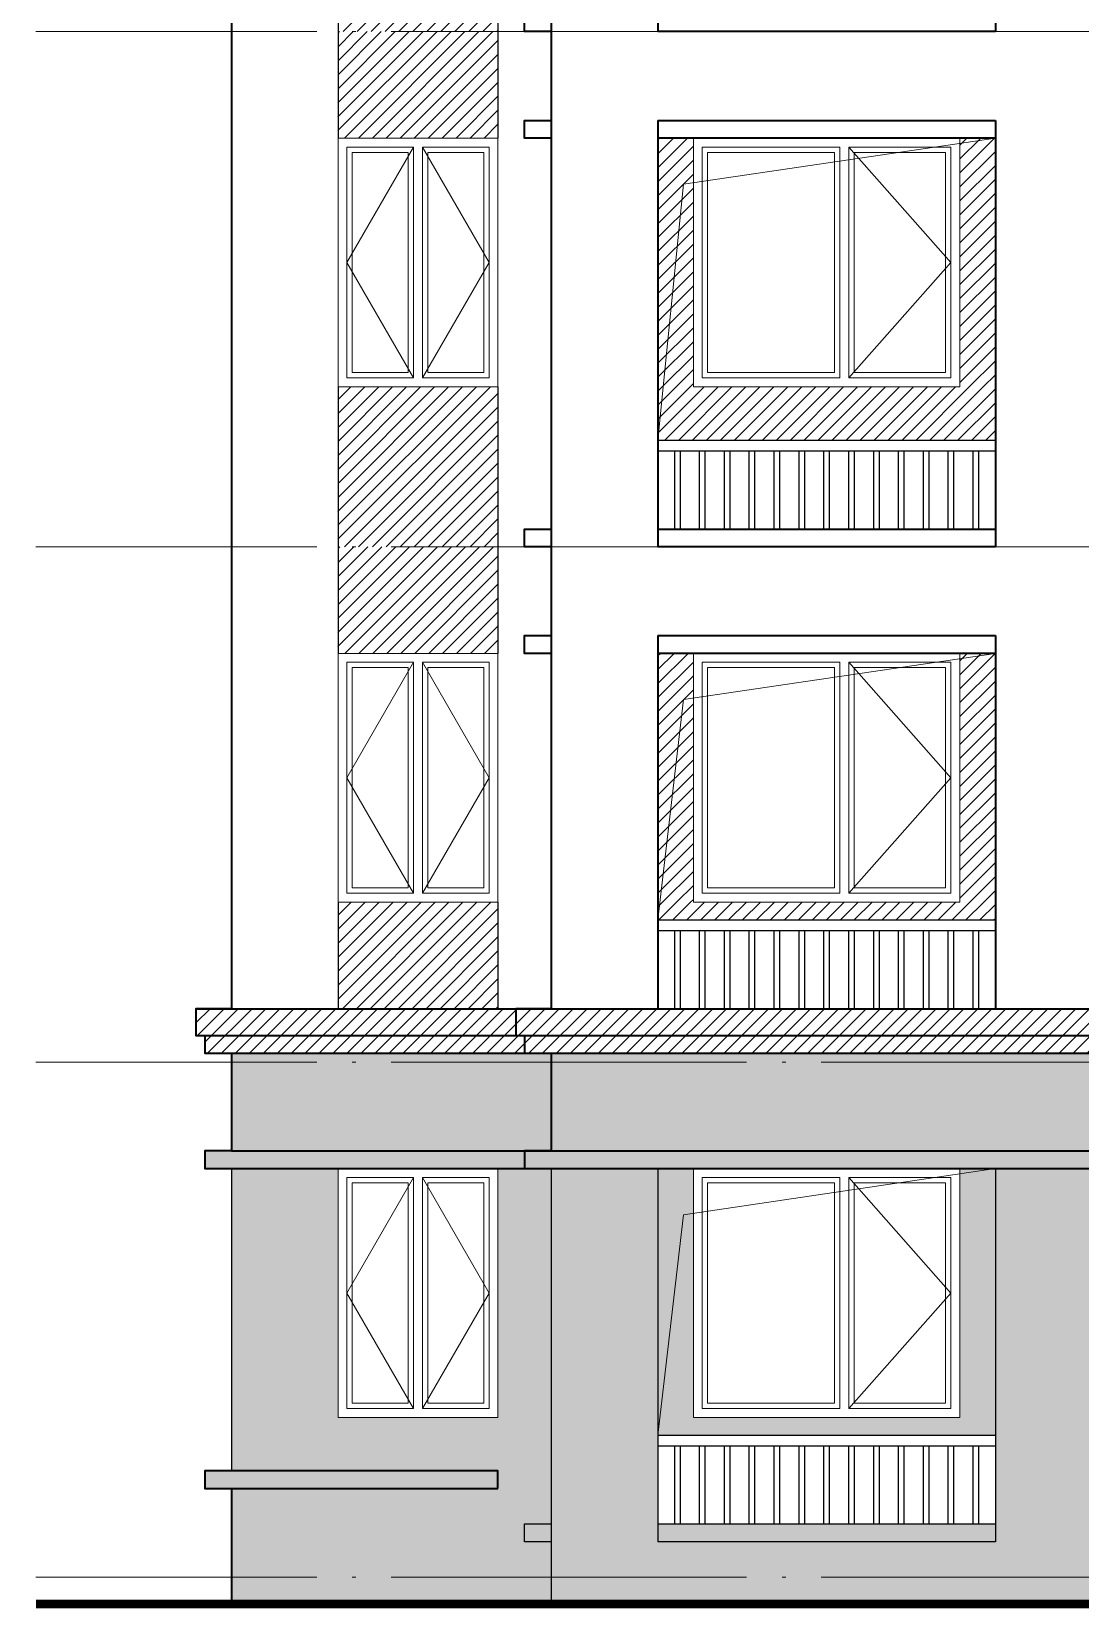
# Model space of a CAD drawing. Extents: x -518115 to 1124316, y -209821 to 1628073.
# Drawn here: x 826692 to 832595, y 37365 to 46240 of the extents above; entities that cross this region are included whole.
import ezdxf

# ---------------------------------------------------------------- set-up
doc = ezdxf.new("R2010")
doc.units = 0
doc.header["$LTSCALE"] = 1000
doc.header["$MEASUREMENT"] = 0
doc.linetypes.add('DOTE', pattern=[2.42, 2, -0.2, 0.02, -0.2])
for name, color, linetype in [('3-剖面填充（细）', 250, 'Continuous'), ('5-平立面看线1', 45, 'Continuous'), ('Stair-栏杆', 142, 'Continuous'), ('看线', 251, 'Continuous')]:
    doc.layers.add(name, color=color, linetype=linetype)
for name, color, linetype, lineweight in [('DOTE', 19, 'DOTE', 9), ('WINDOW', 144, 'Continuous', 15), ('立面-中轮廓线', 213, 'Continuous', 35), ('立面-普通轮廓', 7, 'Continuous', 18), ('立面-洞口示意', 152, 'Continuous', 13), ('立面-窗开启线', 250, 'Continuous', 13)]:
    doc.layers.add(name, color=color, linetype=linetype, lineweight=lineweight)
pattern_1 = [(45, (6e-11, -2900), (-39.2886205, 39.2886205), [])]
pattern_2 = [(45, (315132.16, 8064.28), (-39.2886205, 39.2886205), [])]

# ---------------------------------------------------------------- blocks, each defined once
blk = doc.blocks.new('A$C318717E3')
at = {"layer": 'WINDOW'}
for points in [[(50, 1350), (425, 1350), (425, 50), (50, 50)], [(850, 1350), (475, 1350), (475, 50), (850, 50)]]:
    blk.add_lwpolyline(points, close=True, dxfattribs=at)
at = {"layer": 'WINDOW', "color": 250}
for points in [[(80, 1320), (395, 1320), (395, 80), (80, 80)], [(820, 1320), (505, 1320), (505, 80), (820, 80)]]:
    blk.add_lwpolyline(points, close=True, dxfattribs=at)
at = {"layer": '立面-普通轮廓'}
blk.add_lwpolyline([(0, 1400), (900, 1400), (900, 0), (0, 0)], close=True, dxfattribs=at)
at = {"layer": '立面-窗开启线', "color": 251, "ltscale": 0.5, "true_color": 0x636466}
for points in [[(425, 1350), (50, 700), (425, 50)], [(475, 1350), (850, 700), (475, 50)]]:
    blk.add_lwpolyline(points, dxfattribs=at)
blk = doc.blocks.new('A$C4731409C')
at = {"layer": 'WINDOW'}
for points in [[(-1450, 1350), (-675, 1350), (-675, 50), (-1450, 50)], [(-50, 1350), (-625, 1350), (-625, 50), (-50, 50)]]:
    blk.add_lwpolyline(points, close=True, dxfattribs=at)
at = {"layer": 'WINDOW', "color": 250}
for points in [[(-1420, 1320), (-705, 1320), (-705, 80), (-1420, 80)], [(-80, 1320), (-595, 1320), (-595, 80), (-80, 80)]]:
    blk.add_lwpolyline(points, close=True, dxfattribs=at)
at = {"layer": '立面-普通轮廓'}
blk.add_lwpolyline([(-1500, 1400), (0, 1400), (0, 0), (-1500, 0)], close=True, dxfattribs=at)
at = {"layer": '立面-窗开启线', "color": 251, "ltscale": 0.5, "true_color": 0x636466}
blk.add_lwpolyline([(-625, 1350), (-50, 700), (-625, 50)], dxfattribs=at)
blk = doc.blocks.new('HFHFHHTHFHF')
at = {"layer": 'Stair-栏杆'}
for p, q in [((515084.4, 32976), (516984.4, 32976)), ((515084.4, 32916), (516984.4, 32916))]:
    blk.add_line(p, q, dxfattribs=at)
for points in [[(515179.4, 32476), (515179.4, 32916)], [(515209.4, 32916), (515209.4, 32476)], [(515319.4, 32476), (515319.4, 32916)], [(515349.4, 32916), (515349.4, 32476)], [(515459.4, 32476), (515459.4, 32916)], [(515489.4, 32916), (515489.4, 32476)], [(515599.4, 32476), (515599.4, 32916)], [(515629.4, 32916), (515629.4, 32476)], [(515739.4, 32476), (515739.4, 32916)], [(515769.4, 32916), (515769.4, 32476)], [(515879.4, 32476), (515879.4, 32916)], [(515909.4, 32916), (515909.4, 32476)], [(516019.4, 32476), (516019.4, 32916)], [(516049.4, 32916), (516049.4, 32476)], [(516159.4, 32476), (516159.4, 32916)], [(516189.4, 32916), (516189.4, 32476)], [(516299.4, 32476), (516299.4, 32916)], [(516329.4, 32916), (516329.4, 32476)], [(516439.4, 32476), (516439.4, 32916)], [(516469.4, 32916), (516469.4, 32476)], [(516579.4, 32476), (516579.4, 32916)], [(516609.4, 32916), (516609.4, 32476)], [(516719.4, 32476), (516719.4, 32916)], [(516749.4, 32916), (516749.4, 32476)], [(516859.4, 32476), (516859.4, 32916)], [(516889.4, 32916), (516889.4, 32476)]]:
    blk.add_lwpolyline(points, dxfattribs=at)
at = {"layer": '立面-中轮廓线'}
for p, q in [((512684.4, 35276), (512684.4, 32376)), ((514484.4, 35276), (514484.4, 32376)), ((515084.4, 34776), (515084.4, 32376)), ((516984.4, 34776), (516984.4, 32376))]:
    blk.add_line(p, q, dxfattribs=at)
for points in [[(514484.4, 34676), (514334.4, 34676), (514334.4, 34776), (514484.4, 34776)], [(515084.4, 34776), (516984.4, 34776)], [(516984.4, 34676), (515084.4, 34676)], [(514484.4, 32376), (514334.4, 32376), (514334.4, 32476), (514484.4, 32476)], [(515084.4, 32476), (516984.4, 32476)], [(516984.4, 32376), (515084.4, 32376)]]:
    blk.add_lwpolyline(points, dxfattribs=at)
for name, p in [('A$C318717E3', (513284.5, 33276)), ('A$C4731409C', (516784.4, 33276))]:
    blk.add_blockref(name, p)
blk = doc.blocks.new('GDGDRTDGRDG')
at = {"layer": '3-剖面填充（细）'}
h = blk.add_hatch(dxfattribs=at)
h.set_pattern_fill('ANSI31', color=256, scale=35)
h.set_pattern_definition([(45, (-7501.48, -1477), (-39.2886205, 39.2886205), [])])
h.paths.add_polyline_path([(514184.8, 32376), (513284.6, 32376), (513284.1, 31776), (514184.3, 31776)])
h = blk.add_hatch(dxfattribs=at)
h.set_pattern_fill('ANSI31', color=256, scale=35)
h.set_pattern_definition(pattern_1)
h.paths.add_polyline_path([(515084.4, 30376), (515284.4, 30376), (515284.4, 31776), (515084.4, 31776)])
h = blk.add_hatch(dxfattribs=at)
h.set_pattern_fill('ANSI31', color=256, scale=35)
h.set_pattern_definition(pattern_1)
h.paths.add_polyline_path([(516784.4, 30376), (516984.4, 30376), (516984.4, 31776), (516784.4, 31776)])
h = blk.add_hatch(dxfattribs=at)
h.set_pattern_fill('ANSI31', color=256, scale=35)
h.set_pattern_definition([(45, (-7501.48, -3777), (-39.2886205, 39.2886205), [])])
h.paths.add_polyline_path([(513284.1, 29476), (514184.1, 29476), (514184.9, 30376), (513284.9, 30376)])
h = blk.add_hatch(dxfattribs=at)
h.set_pattern_fill('ANSI31', color=256, scale=35)
h.set_pattern_definition(pattern_1)
h.paths.add_polyline_path([(515084.4, 30076), (516984.4, 30076), (516984.4, 30376), (515084.4, 30376)])
for p, q in [((513284.5, 32376), (513284.5, 31776)), ((514184.5, 32376), (514184.5, 31776)), ((513284.5, 30376), (513284.5, 29476)), ((514184.5, 30376), (514184.5, 29476))]:
    blk.add_line(p, q, dxfattribs=at)

msp = doc.modelspace()

# ---------------------------------------------------------------- hatches: boundary and pattern name
at = {"layer": '3-剖面填充（细）'}
h = msp.add_hatch(dxfattribs=at)
h.set_pattern_fill('ANSI31', color=256, scale=35)
h.set_pattern_definition([(45, (307630.675, 9487.28), (-39.2886205, 39.2886205), [])])
h.paths.add_polyline_path([(829316.9, 43340.3), (828416.8, 43340.3), (828416.3, 42740.3), (829316.4, 42740.3)])
h = msp.add_hatch(dxfattribs=at)
h.set_pattern_fill('ANSI31', color=256, scale=35)
h.set_pattern_definition(pattern_2)
h.paths.add_polyline_path([(830216.6, 41340.3), (830416.6, 41340.3), (830416.6, 42740.3), (830216.6, 42740.3)])
h = msp.add_hatch(dxfattribs=at)
h.set_pattern_fill('ANSI31', color=256, scale=35)
h.set_pattern_definition(pattern_2)
h.paths.add_polyline_path([(831916.6, 41340.3), (832116.6, 41340.3), (832116.6, 42740.3), (831916.6, 42740.3)])
h = msp.add_hatch(dxfattribs=at)
h.set_pattern_fill('ANSI31', color=256, scale=35)
h.set_pattern_definition([(45, (307630.675, 7187.28), (-39.2886205, 39.2886205), [])])
h.paths.add_polyline_path([(828416.5, 40740.3), (829316.5, 40740.3), (829317.1, 41340.3), (828417.1, 41340.3)])
h = msp.add_hatch(dxfattribs=at)
h.set_pattern_fill('ANSI31', color=256, scale=35)
h.set_pattern_definition(pattern_2)
h.paths.add_polyline_path([(830216.6, 41240.3), (832116.6, 41240.3), (832116.6, 41340.3), (830216.6, 41340.3)])
h = msp.add_hatch(dxfattribs=at)
h.set_pattern_fill('ANSI31', color=256, scale=35)
h.set_pattern_definition([(45, (406500, -3835.72), (-39.2886205, 39.2886205), [])])
h.paths.add_polyline_path([(827616.6, 40590.3), (827666.6, 40590.3), (827666.6, 40490.3), (838116.6, 40490.3), (838116.6, 40740.3), (827616.6, 40740.3)])
h = msp.add_hatch(dxfattribs=at)
h.set_pattern_fill('混凝土', color=251, scale=40)
h.set_pattern_definition([(50, (351071.16, 36090.78), (286.90407, -25.10085), [30, -330]), (355, (351071.16, 36090.78), (-55.50053, 300.87685), [24, -264]), (100.4514, (351095.07, 36088.7), (231.40375, 275.77582), [25.49608, -280.45684]), (46.1842, (351071.16, 36170.78), (426.89642, -66.2076), [45, -495]), (96.6356, (351106.73, 36165.26), (373.86508, 389.64715), [38.2441, -420.6852]), (351.1842, (351071.16, 36170.8), (373.86478, 389.64744), [36, -396]), (21, (351111.16, 36150.78), (238.76282, -161.04756), [30, -330]), (326, (351111.16, 36150.78), (97.32613, 290.06002), [24, -264]), (71.4514, (351131.05, 36137.36), (336.08905, 129.0122), [25.49608, -280.45684]), (37.5, (351071.16, 36090.78), (4.863942, 133.157542), [0, -260.8, 0, -268, 0, -265]), (7.5, (351071.16, 36090.78), (105.227815, 157.764685), [0, -152.8, 0, -254.8, 0, -101]), (327.5, (350981.96, 36090.78), (213.528974, -9.021949), [0, -100, 0, -312, 0, -414]), (317.5, (350941.96, 36090.78), (233.27447, 40.04199), [0, -130, 0, -207.2, 0, -294])])
h.paths.add_polyline_path([(861716.6, 39840.3), (862916.6, 39840.3), (862916.6, 38440.3), (861716.6, 38440.3)], flags=16)
h.paths.add_polyline_path([(859916.6, 38340.3), (861016.6, 38340.3), (861016.6, 37840.3), (859916.6, 37840.3)], flags=16)
h.paths.add_polyline_path([(860016.6, 39840.3), (860916.6, 39840.3), (860916.6, 38440.3), (860016.6, 38440.3)], flags=16)
h.paths.add_polyline_path([(857716.6, 38340.3), (859316.6, 38340.3), (859316.6, 37840.3), (857716.6, 37840.3)], flags=16)
h.paths.add_polyline_path([(858066.6, 39840.3), (858966.6, 39840.3), (858966.6, 38440.3), (858066.6, 38440.3)], flags=16)
h.paths.add_polyline_path([(855216.6, 38340.3), (857116.6, 38340.3), (857116.6, 37840.3), (855216.6, 37840.3)], flags=16)
h.paths.add_polyline_path([(855416.6, 39840.3), (856916.6, 39840.3), (856916.6, 38440.3), (855416.6, 38440.3)], flags=16)
h.paths.add_polyline_path([(853416.7, 39840.3), (854316.7, 39840.3), (854316.7, 38440.3), (853416.7, 38440.3)], flags=16)
h.paths.add_polyline_path([(869116.6, 39840.3), (867916.6, 39840.3), (867916.6, 38440.3), (869116.6, 38440.3)], flags=16)
h.paths.add_polyline_path([(870916.6, 38340.3), (869816.6, 38340.3), (869816.6, 37840.3), (870916.6, 37840.3)], flags=16)
h.paths.add_polyline_path([(870816.6, 39840.3), (869916.6, 39840.3), (869916.6, 38440.3), (870816.6, 38440.3)], flags=16)
h.paths.add_polyline_path([(873116.6, 38340.3), (871516.6, 38340.3), (871516.6, 37840.3), (873116.6, 37840.3)], flags=16)
h.paths.add_polyline_path([(872766.6, 39840.3), (871866.6, 39840.3), (871866.6, 38440.3), (872766.6, 38440.3)], flags=16)
h.paths.add_polyline_path([(875616.6, 38340.3), (873716.6, 38340.3), (873716.6, 37840.3), (875616.6, 37840.3)], flags=16)
h.paths.add_polyline_path([(875416.6, 39840.3), (873916.6, 39840.3), (873916.6, 38440.3), (875416.6, 38440.3)], flags=16)
h.paths.add_polyline_path([(877416.5, 39840.3), (876516.5, 39840.3), (876516.5, 38440.3), (877416.5, 38440.3)], flags=16)
h.paths.add_polyline_path([(878016.6, 40490.3), (878016.6, 39940.3), (878166.6, 39940.3), (878166.6, 39840.3), (878016.6, 39840.3), (878016.6, 38140.3), (878166.6, 38140.3), (878166.6, 38040.3), (878016.6, 38040.3), (878016.6, 37390.3), (867716.6, 37390.3), (867716.6, 40490.3)])
h.paths.add_polyline_path([(844116.6, 39840.3), (842916.6, 39840.3), (842916.6, 38440.3), (844116.6, 38440.3)], flags=16)
h.paths.add_polyline_path([(845916.6, 38340.3), (844816.6, 38340.3), (844816.6, 37840.3), (845916.6, 37840.3)], flags=16)
h.paths.add_polyline_path([(845816.6, 39840.3), (844916.6, 39840.3), (844916.6, 38440.3), (845816.6, 38440.3)], flags=16)
h.paths.add_polyline_path([(848116.6, 38340.3), (846516.6, 38340.3), (846516.6, 37840.3), (848116.6, 37840.3)], flags=16)
h.paths.add_polyline_path([(847766.6, 39840.3), (846866.6, 39840.3), (846866.6, 38440.3), (847766.6, 38440.3)], flags=16)
h.paths.add_polyline_path([(850616.6, 38340.3), (848716.6, 38340.3), (848716.6, 37840.3), (850616.6, 37840.3)], flags=16)
h.paths.add_polyline_path([(850416.6, 39840.3), (848916.6, 39840.3), (848916.6, 38440.3), (850416.6, 38440.3)], flags=16)
h.paths.add_polyline_path([(852416.5, 39840.3), (851516.5, 39840.3), (851516.5, 38440.3), (852416.5, 38440.3)], flags=16)
h.paths.add_polyline_path([(836716.6, 39840.3), (837916.6, 39840.3), (837916.6, 38440.3), (836716.6, 38440.3)], flags=16)
h.paths.add_polyline_path([(834916.6, 38340.3), (836016.6, 38340.3), (836016.6, 37840.3), (834916.6, 37840.3)], flags=16)
h.paths.add_polyline_path([(835016.6, 39840.3), (835916.6, 39840.3), (835916.6, 38440.3), (835016.6, 38440.3)], flags=16)
h.paths.add_polyline_path([(832716.6, 38340.3), (834316.6, 38340.3), (834316.6, 37840.3), (832716.6, 37840.3)], flags=16)
h.paths.add_polyline_path([(833066.6, 39840.3), (833966.6, 39840.3), (833966.6, 38440.3), (833066.6, 38440.3)], flags=16)
h.paths.add_polyline_path([(830216.6, 38340.3), (832116.6, 38340.3), (832116.6, 37840.3), (830216.6, 37840.3)], flags=16)
h.paths.add_polyline_path([(830416.6, 39840.3), (831916.6, 39840.3), (831916.6, 38440.3), (830416.6, 38440.3)], flags=16)
h.paths.add_polyline_path([(828416.7, 39840.3), (829316.7, 39840.3), (829316.7, 38440.3), (828416.7, 38440.3)], flags=16)
h.paths.add_polyline_path([(842716.6, 40490.3), (863116.6, 40490.3), (863116.6, 37390.3), (842716.6, 37390.3)])
h.paths.add_polyline_path([(827816.6, 40490.3), (827816.6, 39940.3), (827666.6, 39940.3), (827666.6, 39840.3), (827816.6, 39840.3), (827816.6, 38140.3), (827666.6, 38140.3), (827666.6, 38040.3), (827816.6, 38040.3), (827816.6, 37390.3), (838116.6, 37390.3), (838116.6, 40490.3)])

# ---------------------------------------------------------------- linework, layer by layer
for p, q in [((828416.7, 43340.3), (828416.7, 42740.3)), ((829316.7, 43340.3), (829316.7, 42740.3)), ((828416.7, 41340.3), (828416.7, 40740.3)), ((829316.7, 41340.3), (829316.7, 40740.3))]:
    msp.add_line(p, q, dxfattribs=at)
at = {"layer": '5-平立面看线1', "color": 1, "ltscale": 0.8, "const_width": 50}
msp.add_lwpolyline([(826716.6, 37389.8), (879116.6, 37389.8)], dxfattribs=at)
at = {"layer": 'DOTE', "linetype": 'DOTE'}
for p, q in [((879116.6, 46240.3), (826716.6, 46240.3)), ((879116.6, 43340.3), (826716.6, 43340.3)), ((879116.6, 40440.3), (826716.6, 40440.3)), ((879116.6, 37540.3), (826716.6, 37540.3))]:
    msp.add_line(p, q, dxfattribs=at)
at = {"layer": 'Stair-栏杆'}
for p, q in [((830216.6, 41240.3), (832116.6, 41240.3)), ((830216.6, 41180.3), (832116.6, 41180.3)), ((830216.6, 38340.3), (832116.6, 38340.3)), ((830216.6, 38280.3), (832116.6, 38280.3))]:
    msp.add_line(p, q, dxfattribs=at)
for points in [[(830311.6, 40740.3), (830311.6, 41180.3)], [(830341.6, 41180.3), (830341.6, 40740.3)], [(830451.6, 40740.3), (830451.6, 41180.3)], [(830481.6, 41180.3), (830481.6, 40740.3)], [(830591.6, 40740.3), (830591.6, 41180.3)], [(830621.6, 41180.3), (830621.6, 40740.3)], [(830731.6, 40740.3), (830731.6, 41180.3)], [(830761.6, 41180.3), (830761.6, 40740.3)], [(830871.6, 40740.3), (830871.6, 41180.3)], [(830901.6, 41180.3), (830901.6, 40740.3)], [(831011.6, 40740.3), (831011.6, 41180.3)], [(831041.6, 41180.3), (831041.6, 40740.3)], [(831151.6, 40740.3), (831151.6, 41180.3)], [(831181.6, 41180.3), (831181.6, 40740.3)], [(831291.6, 40740.3), (831291.6, 41180.3)], [(831321.6, 41180.3), (831321.6, 40740.3)], [(831431.6, 40740.3), (831431.6, 41180.3)], [(831461.6, 41180.3), (831461.6, 40740.3)], [(831571.6, 40740.3), (831571.6, 41180.3)], [(831601.6, 41180.3), (831601.6, 40740.3)], [(831711.6, 40740.3), (831711.6, 41180.3)], [(831741.6, 41180.3), (831741.6, 40740.3)], [(831851.6, 40740.3), (831851.6, 41180.3)], [(831881.6, 41180.3), (831881.6, 40740.3)], [(831991.6, 40740.3), (831991.6, 41180.3)], [(832021.6, 41180.3), (832021.6, 40740.3)], [(830311.6, 37840.3), (830311.6, 38280.3)], [(830341.6, 38280.3), (830341.6, 37840.3)], [(830451.6, 37840.3), (830451.6, 38280.3)], [(830481.6, 38280.3), (830481.6, 37840.3)], [(830591.6, 37840.3), (830591.6, 38280.3)], [(830621.6, 38280.3), (830621.6, 37840.3)], [(830731.6, 37840.3), (830731.6, 38280.3)], [(830761.6, 38280.3), (830761.6, 37840.3)], [(830871.6, 37840.3), (830871.6, 38280.3)], [(830901.6, 38280.3), (830901.6, 37840.3)], [(831011.6, 37840.3), (831011.6, 38280.3)], [(831041.6, 38280.3), (831041.6, 37840.3)], [(831151.6, 37840.3), (831151.6, 38280.3)], [(831181.6, 38280.3), (831181.6, 37840.3)], [(831291.6, 37840.3), (831291.6, 38280.3)], [(831321.6, 38280.3), (831321.6, 37840.3)], [(831431.6, 37840.3), (831431.6, 38280.3)], [(831461.6, 38280.3), (831461.6, 37840.3)], [(831571.6, 37840.3), (831571.6, 38280.3)], [(831601.6, 38280.3), (831601.6, 37840.3)], [(831711.6, 37840.3), (831711.6, 38280.3)], [(831741.6, 38280.3), (831741.6, 37840.3)], [(831851.6, 37840.3), (831851.6, 38280.3)], [(831881.6, 38280.3), (831881.6, 37840.3)], [(831991.6, 37840.3), (831991.6, 38280.3)], [(832021.6, 38280.3), (832021.6, 37840.3)]]:
    msp.add_lwpolyline(points, dxfattribs=at)
at = {"layer": '看线', "color": 30}
for p, q in [((827816.6, 39840.3), (827816.6, 38140.3)), ((829616.6, 39840.3), (829616.6, 37389.8)), ((830216.6, 39840.3), (830216.6, 37740.3)), ((832116.6, 39840.3), (832116.6, 37740.3))]:
    msp.add_line(p, q, dxfattribs=at)
for points in [[(829616.6, 37740.3), (829466.6, 37740.3), (829466.6, 37840.3), (829616.6, 37840.3)], [(830216.6, 37840.3), (832116.6, 37840.3)], [(832116.6, 37740.3), (830216.6, 37740.3)]]:
    msp.add_lwpolyline(points, dxfattribs=at)
at = {"layer": '立面-中轮廓线'}
for p, q in [((827816.6, 43340.3), (827816.6, 40740.3)), ((829616.6, 43340.3), (829616.6, 40740.3)), ((830216.6, 42840.3), (830216.6, 40740.3)), ((832116.6, 42840.3), (832116.6, 40740.3))]:
    msp.add_line(p, q, dxfattribs=at)
at = {"layer": '立面-中轮廓线', "color": 2}
for p, q in [((827616.6, 40740.3), (838116.6, 40740.3)), ((827616.6, 40590.3), (838116.6, 40590.3)), ((827816.6, 40490.3), (838116.6, 40490.3)), ((827816.6, 39940.3), (838116.6, 39940.3)), ((827816.6, 39840.3), (838116.6, 39840.3)), ((827816.6, 38040.3), (827816.6, 37390.3))]:
    msp.add_line(p, q, dxfattribs=at)
at = {"layer": '立面-中轮廓线'}
for points in [[(829616.6, 42740.3), (829466.6, 42740.3), (829466.6, 42840.3), (829616.6, 42840.3)], [(830216.6, 42840.3), (832116.6, 42840.3)], [(832116.6, 42740.3), (830216.6, 42740.3)]]:
    msp.add_lwpolyline(points, dxfattribs=at)
at = {"layer": '立面-中轮廓线', "color": 2}
for points in [[(827816.6, 40740.3), (827616.6, 40740.3), (827616.6, 40590.3), (827666.6, 40590.3), (827666.6, 40490.3), (827816.6, 40490.3), (827816.6, 39940.3), (827666.6, 39940.3), (827666.6, 39840.3), (827816.6, 39840.3)], [(829616.6, 40740.3), (829416.6, 40740.3), (829416.6, 40590.3), (829466.6, 40590.3), (829466.6, 40490.3), (829616.6, 40490.3), (829616.6, 39940.3), (829466.6, 39940.3), (829466.6, 39840.3), (829616.6, 39840.3)]]:
    msp.add_lwpolyline(points, dxfattribs=at)
msp.add_lwpolyline([(829316.7, 38040.3), (829316.7, 38140.3), (827666.6, 38140.3), (827666.6, 38040.3)], close=True, dxfattribs=at)
at = {"layer": '立面-洞口示意'}
for points in [[(830216.6, 43940.3), (830361.4, 45381.2), (832116.6, 45640.3)], [(830216.6, 41240.3), (830361.4, 42481.2), (832116.6, 42740.3)], [(830216.6, 38340.3), (830361.4, 39581.2), (832116.6, 39840.3)]]:
    msp.add_lwpolyline(points, dxfattribs=at)

# ---------------------------------------------------------------- block references
for name, p in [('HFHFHHTHFHF', (315132.2, 13864.3)), ('GDGDRTDGRDG', (315132.2, 16764.3)), ('HFHFHHTHFHF', (315132.2, 10964.3)), ('GDGDRTDGRDG', (315132.2, 13864.3)), ('A$C318717E3', (828416.7, 41340.3)), ('A$C4731409C', (831916.6, 41340.3)), ('A$C318717E3', (828416.7, 38440.3)), ('A$C4731409C', (831916.6, 38440.3))]:
    msp.add_blockref(name, p)

doc.saveas('drawing.dxf')
